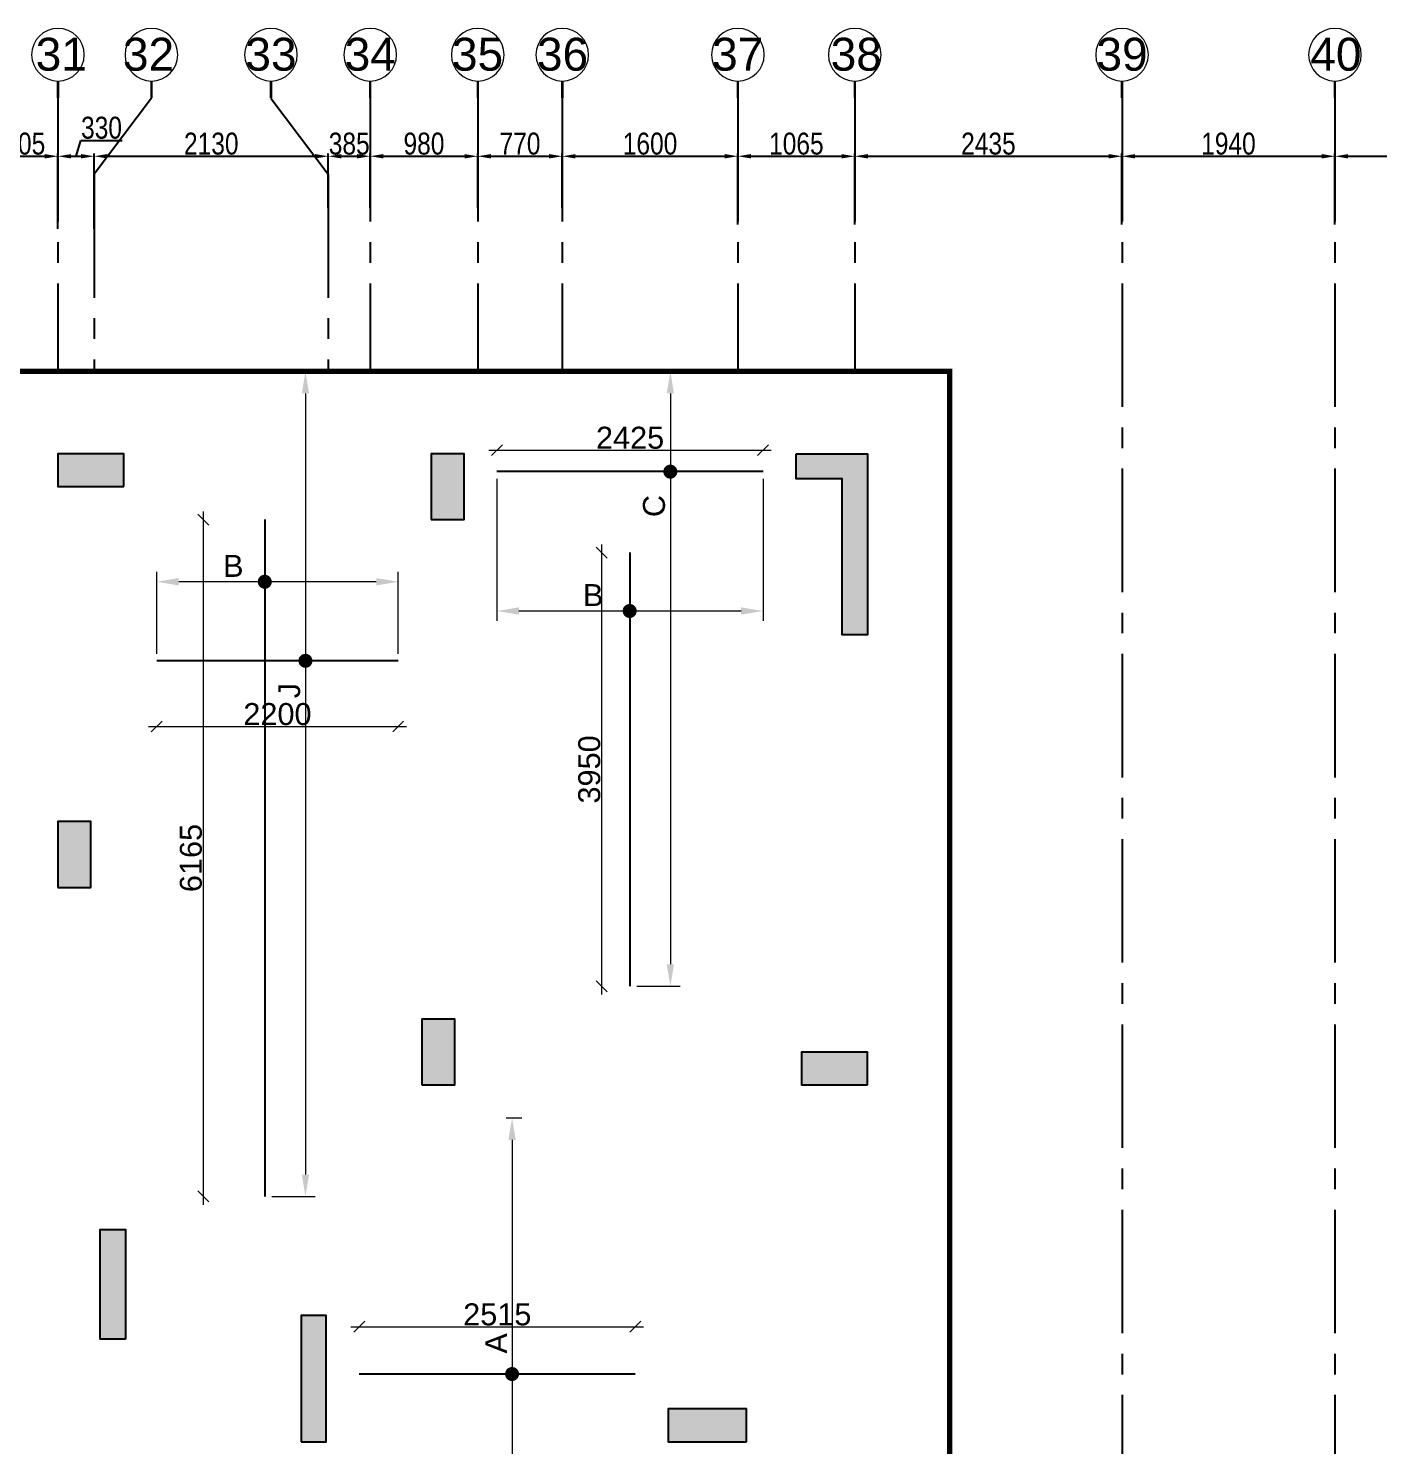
# Model space of a CAD drawing. Header units: millimetres. Extents: x 1123469 to 1883119, y -126924 to 196924.
# Drawn here: x 1759268 to 1771572, y 148672 to 161582 of the extents above; entities that cross this region are included whole.
import ezdxf
from ezdxf.enums import TextEntityAlignment as Align

# ---------------------------------------------------------------- set-up
doc = ezdxf.new("R2010")
doc.units = ezdxf.units.MM
doc.header["$LTSCALE"] = 500
doc.header["$MEASUREMENT"] = 0
doc.header["$PDMODE"] = 34
doc.linetypes.add('CONTINOUS', pattern=[0])
doc.linetypes.add('Site$0$CENTER2', pattern=[1.125, 0.75, -0.125, 0.125, -0.125])
doc.layers.get('Defpoints').update_dxf_attribs({"lineweight": 0})
for name, color, linetype in [('COL. DIM', 3, 'Continuous'), ('GRID', 7, 'Continuous'), ('GRID DIM', 7, 'Continuous'), ('reinf.', 4, 'Continuous'), ('TOWER AREA COLUMN.', 6, 'Continuous')]:
    doc.layers.add(name, color=color, linetype=linetype)
for name, color, linetype, lineweight in [('CUT OUT', 1, 'Continuous', 13), ('dim-M', 1, 'Continuous', 15), ('FOOTING', 1, 'Continuous', 15), ('GRID NO.', 7, 'Continuous', 20), ('S - SUNK', 251, 'Continuous', 0), ('TOWER COL HATCH', 253, 'Continuous', 20)]:
    doc.layers.add(name, color=color, linetype=linetype, lineweight=lineweight)
doc.styles.add('3mm', font='arial.ttf')
doc.styles.add('D50', font='arial.ttf', dxfattribs={"width": 0.8})
doc.dimstyles.new('INNER DIM', dxfattribs={"dimtxt": 200, "dimasz": 120, "dimexe": 25, "dimexo": 25, "dimgap": 12, "dimtad": 1, "dimdec": 0, "dimrnd": 5, "dimzin": 0, "dimdsep": 46, "dimtxsty": 'D50', "dimcen": 0.09, "dimdle": 25, "dimclrt": 6, "dimadec": 0, "dimazin": 0, "dimtfac": 1, "dimtdec": 0, "dimtofl": 0, "dimtmove": 1, "dimatfit": 3, "dimfxl": 75, "dimtolj": 1, "dimtzin": 0, "dimarcsym": 0})
doc.dimstyles.new('PARAMVEER', dxfattribs={"dimtxt": 200, "dimasz": 100, "dimexe": 0, "dimexo": 25, "dimgap": 10, "dimtad": 1, "dimdec": 0, "dimrnd": 5, "dimzin": 0, "dimdsep": 46, "dimtxsty": '3mm', "dimblk": 'OBLIQUE', "dimcen": 0.09, "dimdle": 75, "dimclrd": 1, "dimclre": 1, "dimclrt": 3, "dimadec": 0, "dimazin": 0, "dimtfac": 1, "dimtdec": 0, "dimtmove": 1, "dimatfit": 3, "dimfxl": 100, "dimtolj": 1, "dimtzin": 0, "dimlwd": 18, "dimlwe": 5, "dimarcsym": 0})

# ---------------------------------------------------------------- blocks, each defined once
blk = doc.blocks.new('GRID MARK')
at = {"layer": 'GRID NO.', "const_width": 50}
blk.add_lwpolyline([(0, -541), (0, -891)], dxfattribs=at)
at = {"layer": 'GRID NO.'}
blk.add_circle((0, 0), 541, dxfattribs=at)
at = {"layer": 'GRID NO.', "style": 'D50', "width": 0.8}
blk.add_attdef('Y1', text='', height=500, dxfattribs=at).set_placement((-33, -267), align=Align.CENTER)
blk = doc.blocks.new('*D2357')
at = {"layer": 'Defpoints', "color": 0, "linetype": 'Continuous', "transparency": 16777216}
for p in [(1759538, 160417), (1758933, 159732), (1759538, 159732)]:
    blk.add_point(p, dxfattribs=at)
at = {"layer": 'GRID DIM', "color": 0, "linetype": 'Continuous', "lineweight": -2, "transparency": 16777216}
for p, q in [((1758933, 159757), (1758933, 160442)), ((1759538, 159757), (1759538, 160442))]:
    blk.add_line(p, q, dxfattribs=at)
at = {"layer": 'GRID DIM', "linetype": 'Continuous', "lineweight": -2, "transparency": 16777216}
blk.add_line((1759053, 160417), (1759418, 160417), dxfattribs=at)
at = {"layer": 'GRID DIM', "linetype": 'Continuous', "transparency": 16777216}
for points in [[(1759053, 160437), (1759053, 160397), (1758933, 160417)], [(1759418, 160437), (1759418, 160397), (1759538, 160417)]]:
    blk.add_solid(points, dxfattribs=at)
at = {"layer": 'GRID DIM', "linetype": 'Continuous', "transparency": 16777216, "insert": (1759236, 160531), "char_height": 200, "attachment_point": 5, "style": 'D50'}
blk.add_mtext('\\A1;605', dxfattribs=at)
blk = doc.blocks.new('*D2358')
at = {"layer": 'Defpoints', "color": 0, "linetype": 'Continuous', "transparency": 16777216}
for p in [(1759868, 160417), (1759538, 159732), (1759868, 159732)]:
    blk.add_point(p, dxfattribs=at)
at = {"layer": 'GRID DIM', "linetype": 'Continuous', "lineweight": -2, "transparency": 16777216}
for p, q in [((1759703, 160417), (1759747, 160562)), ((1759747, 160562), (1760124, 160562)), ((1759658, 160417), (1759748, 160417))]:
    blk.add_line(p, q, dxfattribs=at)
at = {"layer": 'GRID DIM', "color": 0, "linetype": 'Continuous', "lineweight": -2, "transparency": 16777216}
for p, q in [((1759538, 159757), (1759538, 160442)), ((1759868, 159757), (1759868, 160442))]:
    blk.add_line(p, q, dxfattribs=at)
at = {"layer": 'GRID DIM', "linetype": 'Continuous', "transparency": 16777216}
for points in [[(1759658, 160437), (1759658, 160397), (1759538, 160417)], [(1759748, 160437), (1759748, 160397), (1759868, 160417)]]:
    blk.add_solid(points, dxfattribs=at)
at = {"layer": 'GRID DIM', "linetype": 'Continuous', "transparency": 16777216, "insert": (1759935, 160676), "char_height": 200, "attachment_point": 5, "style": 'D50'}
blk.add_mtext('\\A1;330', dxfattribs=at)
blk = doc.blocks.new('*D2359')
at = {"layer": 'Defpoints', "color": 0, "linetype": 'Continuous', "transparency": 16777216}
for p in [(1762001, 160417), (1762001, 159923), (1759868, 159732)]:
    blk.add_point(p, dxfattribs=at)
at = {"layer": 'GRID DIM', "color": 0, "linetype": 'Continuous', "lineweight": -2, "transparency": 16777216}
for p, q in [((1759868, 159757), (1759868, 160442)), ((1762001, 159948), (1762001, 160442))]:
    blk.add_line(p, q, dxfattribs=at)
at = {"layer": 'GRID DIM', "linetype": 'Continuous', "lineweight": -2, "transparency": 16777216}
blk.add_line((1759988, 160417), (1761881, 160417), dxfattribs=at)
at = {"layer": 'GRID DIM', "linetype": 'Continuous', "transparency": 16777216}
for points in [[(1759988, 160437), (1759988, 160397), (1759868, 160417)], [(1761881, 160437), (1761881, 160397), (1762001, 160417)]]:
    blk.add_solid(points, dxfattribs=at)
at = {"layer": 'GRID DIM', "linetype": 'Continuous', "transparency": 16777216, "insert": (1760935, 160531), "char_height": 200, "attachment_point": 5, "style": 'D50'}
blk.add_mtext('\\A1;2130', dxfattribs=at)
blk = doc.blocks.new('*D2360')
at = {"layer": 'Defpoints', "color": 0, "linetype": 'Continuous', "transparency": 16777216}
for p in [(1762383, 160417), (1762001, 159923), (1762383, 159923)]:
    blk.add_point(p, dxfattribs=at)
at = {"layer": 'GRID DIM', "color": 0, "linetype": 'Continuous', "lineweight": -2, "transparency": 16777216}
for p, q in [((1762001, 159948), (1762001, 160442)), ((1762383, 159948), (1762383, 160442))]:
    blk.add_line(p, q, dxfattribs=at)
at = {"layer": 'GRID DIM', "linetype": 'Continuous', "lineweight": -2, "transparency": 16777216}
blk.add_line((1762121, 160417), (1762263, 160417), dxfattribs=at)
at = {"layer": 'GRID DIM', "linetype": 'Continuous', "transparency": 16777216}
for points in [[(1762121, 160437), (1762121, 160397), (1762001, 160417)], [(1762263, 160437), (1762263, 160397), (1762383, 160417)]]:
    blk.add_solid(points, dxfattribs=at)
at = {"layer": 'GRID DIM', "linetype": 'Continuous', "transparency": 16777216, "insert": (1762192, 160531), "char_height": 200, "attachment_point": 5, "style": 'D50'}
blk.add_mtext('\\A1;385', dxfattribs=at)
blk = doc.blocks.new('*D2361')
at = {"layer": 'Defpoints', "color": 0, "linetype": 'Continuous', "transparency": 16777216}
for p in [(1763363, 160417), (1762383, 159923), (1763363, 159923)]:
    blk.add_point(p, dxfattribs=at)
at = {"layer": 'GRID DIM', "color": 0, "linetype": 'Continuous', "lineweight": -2, "transparency": 16777216}
for p, q in [((1762383, 159948), (1762383, 160442)), ((1763363, 159948), (1763363, 160442))]:
    blk.add_line(p, q, dxfattribs=at)
at = {"layer": 'GRID DIM', "linetype": 'Continuous', "lineweight": -2, "transparency": 16777216}
blk.add_line((1762503, 160417), (1763243, 160417), dxfattribs=at)
at = {"layer": 'GRID DIM', "linetype": 'Continuous', "transparency": 16777216}
for points in [[(1762503, 160437), (1762503, 160397), (1762383, 160417)], [(1763243, 160437), (1763243, 160397), (1763363, 160417)]]:
    blk.add_solid(points, dxfattribs=at)
at = {"layer": 'GRID DIM', "linetype": 'Continuous', "transparency": 16777216, "insert": (1762873, 160531), "char_height": 200, "attachment_point": 5, "style": 'D50'}
blk.add_mtext('\\A1;980', dxfattribs=at)
blk = doc.blocks.new('*D2362')
at = {"layer": 'Defpoints', "color": 0, "linetype": 'Continuous', "transparency": 16777216}
for p in [(1764133, 160417), (1763363, 159923), (1764133, 159923)]:
    blk.add_point(p, dxfattribs=at)
at = {"layer": 'GRID DIM', "color": 0, "linetype": 'Continuous', "lineweight": -2, "transparency": 16777216}
for p, q in [((1763363, 159948), (1763363, 160442)), ((1764133, 159948), (1764133, 160442))]:
    blk.add_line(p, q, dxfattribs=at)
at = {"layer": 'GRID DIM', "linetype": 'Continuous', "lineweight": -2, "transparency": 16777216}
blk.add_line((1763483, 160417), (1764013, 160417), dxfattribs=at)
at = {"layer": 'GRID DIM', "linetype": 'Continuous', "transparency": 16777216}
for points in [[(1763483, 160437), (1763483, 160397), (1763363, 160417)], [(1764013, 160437), (1764013, 160397), (1764133, 160417)]]:
    blk.add_solid(points, dxfattribs=at)
at = {"layer": 'GRID DIM', "linetype": 'Continuous', "transparency": 16777216, "insert": (1763748, 160531), "char_height": 200, "attachment_point": 5, "style": 'D50'}
blk.add_mtext('\\A1;770', dxfattribs=at)
blk = doc.blocks.new('*D2363')
at = {"layer": 'Defpoints', "color": 0, "linetype": 'Continuous', "transparency": 16777216}
for p in [(1765733, 160417), (1764133, 159923), (1765733, 159771)]:
    blk.add_point(p, dxfattribs=at)
at = {"layer": 'GRID DIM', "color": 0, "linetype": 'Continuous', "lineweight": -2, "transparency": 16777216}
for p, q in [((1764133, 159948), (1764133, 160442)), ((1765733, 159796), (1765733, 160442))]:
    blk.add_line(p, q, dxfattribs=at)
at = {"layer": 'GRID DIM', "linetype": 'Continuous', "lineweight": -2, "transparency": 16777216}
blk.add_line((1764253, 160417), (1765613, 160417), dxfattribs=at)
at = {"layer": 'GRID DIM', "linetype": 'Continuous', "transparency": 16777216}
for points in [[(1764253, 160437), (1764253, 160397), (1764133, 160417)], [(1765613, 160437), (1765613, 160397), (1765733, 160417)]]:
    blk.add_solid(points, dxfattribs=at)
at = {"layer": 'GRID DIM', "linetype": 'Continuous', "transparency": 16777216, "insert": (1764933, 160531), "char_height": 200, "attachment_point": 5, "style": 'D50'}
blk.add_mtext('\\A1;1600', dxfattribs=at)
blk = doc.blocks.new('*D2364')
at = {"layer": 'Defpoints', "color": 0, "linetype": 'Continuous', "transparency": 16777216}
for p in [(1766798, 160417), (1765733, 159771), (1766798, 159771)]:
    blk.add_point(p, dxfattribs=at)
at = {"layer": 'GRID DIM', "color": 0, "linetype": 'Continuous', "lineweight": -2, "transparency": 16777216}
for p, q in [((1765733, 159796), (1765733, 160442)), ((1766798, 159796), (1766798, 160442))]:
    blk.add_line(p, q, dxfattribs=at)
at = {"layer": 'GRID DIM', "linetype": 'Continuous', "lineweight": -2, "transparency": 16777216}
blk.add_line((1765853, 160417), (1766678, 160417), dxfattribs=at)
at = {"layer": 'GRID DIM', "linetype": 'Continuous', "transparency": 16777216}
for points in [[(1765853, 160437), (1765853, 160397), (1765733, 160417)], [(1766678, 160437), (1766678, 160397), (1766798, 160417)]]:
    blk.add_solid(points, dxfattribs=at)
at = {"layer": 'GRID DIM', "linetype": 'Continuous', "transparency": 16777216, "insert": (1766266, 160531), "char_height": 200, "attachment_point": 5, "style": 'D50'}
blk.add_mtext('\\A1;1065', dxfattribs=at)
blk = doc.blocks.new('*D2365')
at = {"layer": 'Defpoints', "color": 0, "linetype": 'Continuous', "transparency": 16777216}
for p in [(1769233, 160417), (1766798, 159771), (1769233, 159771)]:
    blk.add_point(p, dxfattribs=at)
at = {"layer": 'GRID DIM', "color": 0, "linetype": 'Continuous', "lineweight": -2, "transparency": 16777216}
for p, q in [((1766798, 159796), (1766798, 160442)), ((1769233, 159796), (1769233, 160442))]:
    blk.add_line(p, q, dxfattribs=at)
at = {"layer": 'GRID DIM', "linetype": 'Continuous', "lineweight": -2, "transparency": 16777216}
blk.add_line((1766918, 160417), (1769113, 160417), dxfattribs=at)
at = {"layer": 'GRID DIM', "linetype": 'Continuous', "transparency": 16777216}
for points in [[(1766918, 160437), (1766918, 160397), (1766798, 160417)], [(1769113, 160437), (1769113, 160397), (1769233, 160417)]]:
    blk.add_solid(points, dxfattribs=at)
at = {"layer": 'GRID DIM', "linetype": 'Continuous', "transparency": 16777216, "insert": (1768016, 160531), "char_height": 200, "attachment_point": 5, "style": 'D50'}
blk.add_mtext('\\A1;2435', dxfattribs=at)
blk = doc.blocks.new('*D2366')
at = {"layer": 'Defpoints', "color": 0, "linetype": 'Continuous', "transparency": 16777216}
for p in [(1771173, 160417), (1769233, 159771), (1771173, 159771)]:
    blk.add_point(p, dxfattribs=at)
at = {"layer": 'GRID DIM', "color": 0, "linetype": 'Continuous', "lineweight": -2, "transparency": 16777216}
for p, q in [((1769233, 159796), (1769233, 160442)), ((1771173, 159796), (1771173, 160442))]:
    blk.add_line(p, q, dxfattribs=at)
at = {"layer": 'GRID DIM', "linetype": 'Continuous', "lineweight": -2, "transparency": 16777216}
blk.add_line((1769353, 160417), (1771053, 160417), dxfattribs=at)
at = {"layer": 'GRID DIM', "linetype": 'Continuous', "transparency": 16777216}
for points in [[(1769353, 160437), (1769353, 160397), (1769233, 160417)], [(1771053, 160437), (1771053, 160397), (1771173, 160417)]]:
    blk.add_solid(points, dxfattribs=at)
at = {"layer": 'GRID DIM', "linetype": 'Continuous', "transparency": 16777216, "insert": (1770203, 160531), "char_height": 200, "attachment_point": 5, "style": 'D50'}
blk.add_mtext('\\A1;1940', dxfattribs=at)
blk = doc.blocks.new('*D2367')
at = {"layer": 'Defpoints', "color": 0, "linetype": 'Continuous', "transparency": 16777216}
for p in [(1772683, 160417), (1771173, 159771), (1772683, 159771)]:
    blk.add_point(p, dxfattribs=at)
at = {"layer": 'GRID DIM', "color": 0, "linetype": 'Continuous', "lineweight": -2, "transparency": 16777216}
for p, q in [((1771173, 159796), (1771173, 160442)), ((1772683, 159796), (1772683, 160442))]:
    blk.add_line(p, q, dxfattribs=at)
at = {"layer": 'GRID DIM', "linetype": 'Continuous', "lineweight": -2, "transparency": 16777216}
blk.add_line((1771293, 160417), (1772563, 160417), dxfattribs=at)
at = {"layer": 'GRID DIM', "linetype": 'Continuous', "transparency": 16777216}
for points in [[(1771293, 160437), (1771293, 160397), (1771173, 160417)], [(1772563, 160437), (1772563, 160397), (1772683, 160417)]]:
    blk.add_solid(points, dxfattribs=at)
at = {"layer": 'GRID DIM', "linetype": 'Continuous', "transparency": 16777216, "insert": (1771928, 160531), "char_height": 200, "attachment_point": 5, "style": 'D50'}
blk.add_mtext('\\A1;1510', dxfattribs=at)
blk = doc.blocks.new('3tgra')
at = {"layer": 'TOWER COL HATCH'}
h = blk.add_hatch(color=253, dxfattribs=at)
h.dxf.hatch_style = 1
h.paths.add_polyline_path([(1377381, 95142), (1376731, 95142), (1376731, 93492), (1376961, 93492), (1376961, 94912), (1377381, 94912)])
h = blk.add_hatch(color=253, dxfattribs=at)
h.dxf.hatch_style = 1
h.paths.add_polyline_path([(1380706, 94542), (1380406, 94542), (1380406, 95142), (1380706, 95142)])
h = blk.add_hatch(color=253, dxfattribs=at)
h.dxf.hatch_style = 1
h.paths.add_polyline_path([(1383506, 94842), (1383506, 95142), (1384106, 95142), (1384106, 94842)])
h = blk.add_hatch(color=253, dxfattribs=at)
h.dxf.hatch_style = 1
h.paths.add_polyline_path([(1384106, 91192), (1383806, 91192), (1383806, 91792), (1384106, 91792)])
h = blk.add_hatch(color=253, dxfattribs=at)
h.dxf.hatch_style = 1
h.paths.add_polyline_path([(1380791, 89392), (1380491, 89392), (1380491, 89992), (1380791, 89992)])
h = blk.add_hatch(color=253, dxfattribs=at)
h.dxf.hatch_style = 1
h.paths.add_polyline_path([(1376731, 89392), (1376731, 89692), (1377331, 89692), (1377331, 89392)])
h = blk.add_hatch(color=253, dxfattribs=at)
h.dxf.hatch_style = 1
h.paths.add_polyline_path([(1383491, 87077), (1383721, 87077), (1383721, 88077), (1383491, 88077)])
h = blk.add_hatch(color=253, dxfattribs=at)
h.dxf.hatch_style = 1
h.paths.add_polyline_path([(1381891, 86142), (1381661, 86142), (1381661, 87292), (1381891, 87292)])
h = blk.add_hatch(color=253, dxfattribs=at)
h.dxf.hatch_style = 1
h.paths.add_polyline_path([(1377831, 86142), (1377831, 86442), (1378546, 86442), (1378546, 86142)])
at = {"layer": 'TOWER AREA COLUMN.', "color": 4}
blk.add_lwpolyline([(1377381, 95142), (1376731, 95142), (1376731, 93492), (1376961, 93492), (1376961, 94912), (1377381, 94912), (1377381, 95142)], dxfattribs=at)
for points in [[(1380706, 94542), (1380406, 94542), (1380406, 95142), (1380706, 95142)], [(1383506, 94842), (1383506, 95142), (1384106, 95142), (1384106, 94842)], [(1384106, 91192), (1383806, 91192), (1383806, 91792), (1384106, 91792)], [(1380791, 89392), (1380491, 89392), (1380491, 89992), (1380791, 89992)], [(1376731, 89392), (1376731, 89692), (1377331, 89692), (1377331, 89392)], [(1383491, 87077), (1383721, 87077), (1383721, 88077), (1383491, 88077)], [(1381891, 86142), (1381661, 86142), (1381661, 87292), (1381891, 87292)], [(1377831, 86142), (1377831, 86442), (1378546, 86442), (1378546, 86142)]]:
    blk.add_lwpolyline(points, close=True, dxfattribs=at)
blk = doc.blocks.new('*D2540')
at = {"layer": 'COL. DIM', "color": 1, "linetype": 'CONTINOUS', "lineweight": 5, "ltscale": 10, "transparency": 16777216}
for p, q in [((1765055, 158457), (1765208, 158457)), ((1764812, 152857), (1765208, 152857))]:
    blk.add_line(p, q, dxfattribs=at)
at = {"layer": 'COL. DIM', "color": 1, "lineweight": 18, "ltscale": 10, "transparency": 16777216}
blk.add_line((1765118, 158257), (1765118, 153057), dxfattribs=at)
at = {"layer": 'COL. DIM', "color": 1, "ltscale": 10, "transparency": 16777216}
for points in [[(1765085, 158257), (1765151, 158257), (1765118, 158457)], [(1765085, 153057), (1765151, 153057), (1765118, 152857)]]:
    blk.add_solid(points, dxfattribs=at)
at = {"layer": 'Defpoints', "color": 0, "ltscale": 10, "transparency": 16777216}
for p in [(1764990, 158457), (1764747, 152857), (1765118, 152857)]:
    blk.add_point(p, dxfattribs=at)
at = {"layer": 'COL. DIM', "color": 3, "ltscale": 10, "transparency": 16777216, "insert": (1764970, 157231), "char_height": 200, "attachment_point": 5, "rotation": 90, "style": '3mm'}
blk.add_mtext('\\A1;C', dxfattribs=at)
blk = doc.blocks.new('*D2543')
at = {"layer": 'COL. DIM', "color": 1, "linetype": 'CONTINOUS', "lineweight": 5, "ltscale": 10, "transparency": 16777216}
for p, q in [((1761487, 158457), (1761883, 158457)), ((1761487, 150942), (1761883, 150942))]:
    blk.add_line(p, q, dxfattribs=at)
at = {"layer": 'COL. DIM', "color": 1, "lineweight": 18, "ltscale": 10, "transparency": 16777216}
blk.add_line((1761793, 158257), (1761793, 151142), dxfattribs=at)
at = {"layer": 'COL. DIM', "color": 1, "ltscale": 10, "transparency": 16777216}
for points in [[(1761760, 158257), (1761826, 158257), (1761793, 158457)], [(1761760, 151142), (1761826, 151142), (1761793, 150942)]]:
    blk.add_solid(points, dxfattribs=at)
at = {"layer": 'Defpoints', "color": 0, "ltscale": 10, "transparency": 16777216}
for p in [(1761422, 158457), (1761422, 150942), (1761793, 150942)]:
    blk.add_point(p, dxfattribs=at)
at = {"layer": 'COL. DIM', "color": 3, "ltscale": 10, "transparency": 16777216, "insert": (1761646, 155550), "char_height": 200, "attachment_point": 5, "rotation": 90, "style": '3mm'}
blk.add_mtext('\\A1;J', dxfattribs=at)
blk = doc.blocks.new('*D2600')
at = {"layer": 'COL. DIM', "color": 1, "linetype": 'CONTINOUS', "lineweight": 5, "ltscale": 10, "transparency": 16777216}
for p, q in [((1763621, 151657), (1763766, 151657)), ((1763801, 147597), (1763586, 147597))]:
    blk.add_line(p, q, dxfattribs=at)
at = {"layer": 'COL. DIM', "color": 1, "lineweight": 18, "ltscale": 10, "transparency": 16777216}
blk.add_line((1763676, 151457), (1763676, 147797), dxfattribs=at)
at = {"layer": 'COL. DIM', "color": 1, "ltscale": 10, "transparency": 16777216}
for points in [[(1763642, 151457), (1763709, 151457), (1763676, 151657)], [(1763642, 147797), (1763709, 147797), (1763676, 147597)]]:
    blk.add_solid(points, dxfattribs=at)
at = {"layer": 'Defpoints', "color": 0, "ltscale": 10, "transparency": 16777216}
for p in [(1763556, 151657), (1763676, 147597), (1763866, 147597)]:
    blk.add_point(p, dxfattribs=at)
at = {"layer": 'COL. DIM', "color": 3, "ltscale": 10, "transparency": 16777216, "insert": (1763531, 149604), "char_height": 200, "attachment_point": 5, "rotation": 90, "style": '3mm'}
blk.add_mtext('\\A1;A', dxfattribs=at)
blk = doc.blocks.new('*D2421')
at = {"layer": 'COL. DIM', "color": 1, "linetype": 'CONTINOUS', "lineweight": 5, "ltscale": 10, "transparency": 16777216}
for p, q in [((1763538, 157479), (1763538, 156185)), ((1765963, 157479), (1765963, 156185))]:
    blk.add_line(p, q, dxfattribs=at)
at = {"layer": 'COL. DIM', "color": 1, "lineweight": 18, "ltscale": 10, "transparency": 16777216}
blk.add_line((1765763, 156275), (1763738, 156275), dxfattribs=at)
at = {"layer": 'COL. DIM', "color": 1, "ltscale": 10, "transparency": 16777216}
for points in [[(1763738, 156308), (1763738, 156242), (1763538, 156275)], [(1765763, 156308), (1765763, 156242), (1765963, 156275)]]:
    blk.add_solid(points, dxfattribs=at)
at = {"layer": 'Defpoints', "color": 0, "ltscale": 10, "transparency": 16777216}
for p in [(1763538, 157544), (1765963, 157544), (1763538, 156275)]:
    blk.add_point(p, dxfattribs=at)
at = {"layer": 'COL. DIM', "color": 3, "ltscale": 10, "transparency": 16777216, "insert": (1764415, 156420), "char_height": 200, "attachment_point": 5, "style": '3mm'}
blk.add_mtext('\\A1;B', dxfattribs=at)
blk = doc.blocks.new('*D2422')
at = {"layer": 'COL. DIM', "color": 1, "linetype": 'CONTINOUS', "lineweight": 5, "ltscale": 10, "transparency": 16777216}
for p, q in [((1760438, 155886), (1760438, 156631)), ((1762638, 155886), (1762638, 156631))]:
    blk.add_line(p, q, dxfattribs=at)
at = {"layer": 'COL. DIM', "color": 1, "lineweight": 18, "ltscale": 10, "transparency": 16777216}
blk.add_line((1762438, 156541), (1760638, 156541), dxfattribs=at)
at = {"layer": 'COL. DIM', "color": 1, "ltscale": 10, "transparency": 16777216}
for points in [[(1760638, 156575), (1760638, 156508), (1760438, 156541)], [(1762438, 156575), (1762438, 156508), (1762638, 156541)]]:
    blk.add_solid(points, dxfattribs=at)
at = {"layer": 'Defpoints', "color": 0, "ltscale": 10, "transparency": 16777216}
for p in [(1760438, 156541), (1760438, 155821), (1762638, 155821)]:
    blk.add_point(p, dxfattribs=at)
at = {"layer": 'COL. DIM', "color": 3, "ltscale": 10, "transparency": 16777216, "insert": (1761136, 156686), "char_height": 200, "attachment_point": 5, "style": '3mm'}
blk.add_mtext('\\A1;B', dxfattribs=at)
blk = doc.blocks.new('_Oblique')
at = {"color": 0, "linetype": 'ByBlock', "lineweight": -2}
blk.add_line((-0.5, -0.5), (0.5, 0.5), dxfattribs=at)
blk = doc.blocks.new('*D2762')
at = {"layer": 'Defpoints', "color": 0, "ltscale": 10, "transparency": 16777216}
for p in [(1760438, 155821), (1762638, 155821), (1762638, 155223)]:
    blk.add_point(p, dxfattribs=at)
at = {"layer": 'S - SUNK', "color": 1, "lineweight": 18, "ltscale": 10, "transparency": 16777216}
blk.add_line((1760363, 155223), (1762713, 155223), dxfattribs=at)
at = {"layer": 'S - SUNK', "color": 1, "lineweight": 5, "ltscale": 10, "transparency": 16777216}
for p, q in [((1760438, 155223), (1760438, 155223)), ((1762638, 155223), (1762638, 155223))]:
    blk.add_line(p, q, dxfattribs=at)
at = {"layer": 'S - SUNK', "color": 1, "lineweight": 18, "ltscale": 10, "transparency": 16777216, "xscale": 100, "yscale": 100, "zscale": 100, "rotation": 180}
blk.add_blockref('_Oblique', (1760438, 155223), dxfattribs=at)
at = {"layer": 'S - SUNK', "color": 1, "lineweight": 18, "ltscale": 10, "transparency": 16777216, "xscale": 100, "yscale": 100, "zscale": 100}
blk.add_blockref('_Oblique', (1762638, 155223), dxfattribs=at)
at = {"layer": 'S - SUNK', "color": 3, "ltscale": 10, "transparency": 16777216, "insert": (1761538, 155335), "char_height": 200, "attachment_point": 5, "style": '3mm'}
blk.add_mtext('\\A1;2200', dxfattribs=at)
blk = doc.blocks.new('*D2763')
at = {"layer": 'Defpoints', "color": 0, "ltscale": 10, "transparency": 16777216}
for p in [(1761422, 157107), (1760862, 150942), (1761422, 150942)]:
    blk.add_point(p, dxfattribs=at)
at = {"layer": 'S - SUNK', "color": 1, "lineweight": 18, "ltscale": 10, "transparency": 16777216}
blk.add_line((1760862, 157182), (1760862, 150867), dxfattribs=at)
at = {"layer": 'S - SUNK', "color": 1, "lineweight": 5, "ltscale": 10, "transparency": 16777216}
for p, q in [((1760862, 157107), (1760862, 157107)), ((1760862, 150942), (1760862, 150942))]:
    blk.add_line(p, q, dxfattribs=at)
at = {"layer": 'S - SUNK', "color": 1, "lineweight": 18, "ltscale": 10, "transparency": 16777216, "xscale": 100, "yscale": 100, "zscale": 100}
for p, rotation in [((1760862, 157107), 90), ((1760862, 150942), 270)]:
    blk.add_blockref('_Oblique', p, dxfattribs=dict(at, rotation=rotation))
at = {"layer": 'S - SUNK', "color": 3, "ltscale": 10, "transparency": 16777216, "insert": (1760750, 154025), "char_height": 200, "attachment_point": 5, "rotation": 90, "style": '3mm'}
blk.add_mtext('\\A1;6165', dxfattribs=at)
blk = doc.blocks.new('*D2764')
at = {"layer": 'Defpoints', "color": 0, "ltscale": 10, "transparency": 16777216}
for p in [(1765963, 157740), (1763538, 157544), (1765963, 157544)]:
    blk.add_point(p, dxfattribs=at)
at = {"layer": 'S - SUNK', "color": 1, "lineweight": 18, "ltscale": 10, "transparency": 16777216}
blk.add_line((1763463, 157740), (1766038, 157740), dxfattribs=at)
at = {"layer": 'S - SUNK', "color": 1, "lineweight": 5, "ltscale": 10, "transparency": 16777216}
for p, q in [((1763538, 157740), (1763538, 157740)), ((1765963, 157740), (1765963, 157740))]:
    blk.add_line(p, q, dxfattribs=at)
at = {"layer": 'S - SUNK', "color": 1, "lineweight": 18, "ltscale": 10, "transparency": 16777216, "xscale": 100, "yscale": 100, "zscale": 100, "rotation": 180}
blk.add_blockref('_Oblique', (1763538, 157740), dxfattribs=at)
at = {"layer": 'S - SUNK', "color": 1, "lineweight": 18, "ltscale": 10, "transparency": 16777216, "xscale": 100, "yscale": 100, "zscale": 100}
blk.add_blockref('_Oblique', (1765963, 157740), dxfattribs=at)
at = {"layer": 'S - SUNK', "color": 3, "ltscale": 10, "transparency": 16777216, "insert": (1764751, 157852), "char_height": 200, "attachment_point": 5, "style": '3mm'}
blk.add_mtext('\\A1;2425', dxfattribs=at)
blk = doc.blocks.new('*D2765')
at = {"layer": 'Defpoints', "color": 0, "ltscale": 10, "transparency": 16777216}
for p in [(1764747, 156807), (1764492, 152857), (1764747, 152857)]:
    blk.add_point(p, dxfattribs=at)
at = {"layer": 'S - SUNK', "color": 1, "lineweight": 18, "ltscale": 10, "transparency": 16777216}
blk.add_line((1764492, 156882), (1764492, 152782), dxfattribs=at)
at = {"layer": 'S - SUNK', "color": 1, "lineweight": 5, "ltscale": 10, "transparency": 16777216}
for p, q in [((1764492, 156807), (1764492, 156807)), ((1764492, 152857), (1764492, 152857))]:
    blk.add_line(p, q, dxfattribs=at)
at = {"layer": 'S - SUNK', "color": 1, "lineweight": 18, "ltscale": 10, "transparency": 16777216, "xscale": 100, "yscale": 100, "zscale": 100}
for p, rotation in [((1764492, 156807), 90), ((1764492, 152857), 270)]:
    blk.add_blockref('_Oblique', p, dxfattribs=dict(at, rotation=rotation))
at = {"layer": 'S - SUNK', "color": 3, "ltscale": 10, "transparency": 16777216, "insert": (1764380, 154832), "char_height": 200, "attachment_point": 5, "rotation": 90, "style": '3mm'}
blk.add_mtext('\\A1;3950', dxfattribs=at)
blk = doc.blocks.new('*D2766')
at = {"layer": 'Defpoints', "color": 0, "ltscale": 10, "transparency": 16777216}
for p in [(1764798, 149755), (1762283, 149325), (1764798, 149325)]:
    blk.add_point(p, dxfattribs=at)
at = {"layer": 'S - SUNK', "color": 1, "lineweight": 18, "ltscale": 10, "transparency": 16777216}
blk.add_line((1762208, 149755), (1764873, 149755), dxfattribs=at)
at = {"layer": 'S - SUNK', "color": 1, "lineweight": 5, "ltscale": 10, "transparency": 16777216}
for p, q in [((1762283, 149755), (1762283, 149755)), ((1764798, 149755), (1764798, 149755))]:
    blk.add_line(p, q, dxfattribs=at)
at = {"layer": 'S - SUNK', "color": 1, "lineweight": 18, "ltscale": 10, "transparency": 16777216, "xscale": 100, "yscale": 100, "zscale": 100, "rotation": 180}
blk.add_blockref('_Oblique', (1762283, 149755), dxfattribs=at)
at = {"layer": 'S - SUNK', "color": 1, "lineweight": 18, "ltscale": 10, "transparency": 16777216, "xscale": 100, "yscale": 100, "zscale": 100}
blk.add_blockref('_Oblique', (1764798, 149755), dxfattribs=at)
at = {"layer": 'S - SUNK', "color": 3, "ltscale": 10, "transparency": 16777216, "insert": (1763541, 149867), "char_height": 200, "attachment_point": 5, "style": '3mm'}
blk.add_mtext('\\A1;2515', dxfattribs=at)
blk = doc.blocks.new('*D3557')
at = {"layer": 'COL. DIM', "color": 1, "lineweight": 18, "ltscale": 10, "transparency": 16777216}
for p, q in [((1830518, 155675), (1830518, 154998)), ((1830518, 155088), (1830518, 154608))]:
    blk.add_line(p, q, dxfattribs=at)
at = {"layer": 'COL. DIM', "color": 1, "linetype": 'CONTINOUS', "lineweight": 5, "ltscale": 10, "transparency": 16777216}
for p, q in [((1830059, 154998), (1830608, 154998)), ((1830171, 154698), (1830608, 154698))]:
    blk.add_line(p, q, dxfattribs=at)
at = {"layer": 'Defpoints', "color": 0, "ltscale": 10, "transparency": 16777216}
for p in [(1417241, 156599), (1418936, 156725), (1418936, 156599), (1829994, 154998), (1830106, 154698), (1830518, 154698)]:
    blk.add_point(p, dxfattribs=at)
at = {"layer": 'S - SUNK', "color": 1, "lineweight": 18, "ltscale": 10, "transparency": 16777216}
blk.add_line((1417166, 156725), (1419011, 156725), dxfattribs=at)
at = {"layer": 'S - SUNK', "color": 1, "lineweight": 5, "ltscale": 10, "transparency": 16777216}
for p, q in [((1417241, 156725), (1417241, 156725)), ((1418936, 156725), (1418936, 156725))]:
    blk.add_line(p, q, dxfattribs=at)
at = {"layer": 'COL. DIM', "color": 1, "lineweight": 18, "ltscale": 10, "transparency": 16777216, "xscale": 90, "yscale": 90, "zscale": 90}
for p, rotation in [((1830518, 154998), 90), ((1830518, 154698), 270)]:
    blk.add_blockref('_Oblique', p, dxfattribs=dict(at, rotation=rotation))
at = {"layer": 'S - SUNK', "color": 1, "lineweight": 18, "ltscale": 10, "transparency": 16777216, "xscale": 100, "yscale": 100, "zscale": 100, "rotation": 180}
blk.add_blockref('_Oblique', (1417241, 156725), dxfattribs=at)
at = {"layer": 'S - SUNK', "color": 1, "lineweight": 18, "ltscale": 10, "transparency": 16777216, "xscale": 100, "yscale": 100, "zscale": 100}
blk.add_blockref('_Oblique', (1418936, 156725), dxfattribs=at)
at = {"layer": 'COL. DIM', "color": 3, "ltscale": 10, "transparency": 16777216, "insert": (1830371, 155409), "char_height": 200, "attachment_point": 5, "rotation": 90, "style": '3mm'}
blk.add_mtext('\\A1;300', dxfattribs=at)
at = {"layer": 'S - SUNK', "color": 3, "ltscale": 10, "transparency": 16777216, "insert": (1418088, 156837), "char_height": 200, "attachment_point": 5, "style": '3mm'}
blk.add_mtext('\\A1;1695', dxfattribs=at)
blk = doc.blocks.new('*D3556')
at = {"layer": 'COL. DIM', "color": 1, "linetype": 'CONTINOUS', "lineweight": 5, "ltscale": 10, "transparency": 16777216}
for p, q in [((1817864, 134658), (1817084, 134658)), ((1816402, 133688), (1817264, 133688))]:
    blk.add_line(p, q, dxfattribs=at)
at = {"layer": 'COL. DIM', "color": 1, "lineweight": 18, "ltscale": 10, "transparency": 16777216}
blk.add_line((1817174, 134748), (1817174, 133598), dxfattribs=at)
at = {"layer": 'Defpoints', "color": 0, "ltscale": 10, "transparency": 16777216}
for p in [(1417088, 156599), (1417241, 156599), (1417241, 155194), (1817929, 134658), (1816337, 133688), (1817174, 133688)]:
    blk.add_point(p, dxfattribs=at)
at = {"layer": 'S - SUNK', "color": 1, "lineweight": 18, "ltscale": 10, "transparency": 16777216}
blk.add_line((1417088, 155119), (1417088, 156674), dxfattribs=at)
at = {"layer": 'S - SUNK', "color": 1, "lineweight": 5, "ltscale": 10, "transparency": 16777216}
for p, q in [((1417088, 156599), (1417088, 156599)), ((1417088, 155194), (1417088, 155194))]:
    blk.add_line(p, q, dxfattribs=at)
at = {"layer": 'COL. DIM', "color": 1, "lineweight": 18, "ltscale": 10, "transparency": 16777216, "xscale": 90, "yscale": 90, "zscale": 90}
for p, rotation in [((1817174, 134658), 90), ((1817174, 133688), 270)]:
    blk.add_blockref('_Oblique', p, dxfattribs=dict(at, rotation=rotation))
at = {"layer": 'S - SUNK', "color": 1, "lineweight": 18, "ltscale": 10, "transparency": 16777216, "xscale": 100, "yscale": 100, "zscale": 100}
for p, rotation in [((1417088, 156599), 90), ((1417088, 155194), 270)]:
    blk.add_blockref('_Oblique', p, dxfattribs=dict(at, rotation=rotation))
at = {"layer": 'COL. DIM', "color": 3, "ltscale": 10, "transparency": 16777216, "insert": (1817027, 134173), "char_height": 200, "attachment_point": 5, "rotation": 90, "style": '3mm'}
blk.add_mtext('\\A1;970', dxfattribs=at)
at = {"layer": 'S - SUNK', "color": 3, "ltscale": 10, "transparency": 16777216, "insert": (1416976, 155897), "char_height": 200, "attachment_point": 5, "rotation": 90, "style": '3mm'}
blk.add_mtext('\\A1;1405', dxfattribs=at)

msp = doc.modelspace()

# ---------------------------------------------------------------- linework, layer by layer
at = {"layer": 'dim-M', "color": 4, "ltscale": 10, "const_width": 63.8}
for points in [[(1765149.9, 157544.2, -1), (1765086.1, 157544.2, -1)], [(1761454.4, 156541.4, -1), (1761390.6, 156541.4, -1)], [(1764779.4, 156275.1, -1), (1764715.6, 156275.1, -1)], [(1761824.9, 155821.3, -1), (1761761.1, 155821.3, -1)], [(1763707.5, 149324.7, -1), (1763643.8, 149324.7, -1)]]:
    msp.add_lwpolyline(points, format="xyb", close=True, dxfattribs=at)
at = {"layer": 'FOOTING', "color": 3, "ltscale": 10, "const_width": 50}
msp.add_lwpolyline([(1726403.3, 154737.5), (1753143.3, 154737.5), (1753143.3, 156142.5), (1754838.3, 156142.5), (1754838.3, 156957.3), (1758788.3, 156957.3), (1758788.3, 158457.3), (1767663.3, 158457.3), (1767663.3, 148172.6), (1778753.3, 148172.6), (1778753.3, 126522.5), (1770198.3, 126522.5)], dxfattribs=at)
at = {"layer": 'GRID', "color": 16, "linetype": 'Site$0$CENTER2', "ltscale": 3}
for points in [[(1759538.3, 160946.9), (1759538.3, 158457.3)], [(1760390, 160946.9), (1759868.3, 160253.5), (1759868.3, 158457.3)], [(1761479.1, 160946.9), (1762000.8, 160253.5), (1762000.8, 158457.3)], [(1762383.3, 160946.9), (1762383.3, 158457.3)], [(1763363.3, 160946.9), (1763363.3, 158457.3)], [(1764133.3, 160946.9), (1764133.3, 158457.3)], [(1765733.3, 160946.9), (1765733.3, 158457.3)], [(1766798.3, 160946.9), (1766798.3, 158457.3)], [(1769233.3, 160946.9), (1769233.3, 148172.6)], [(1771173.3, 160946.9), (1771173.3, 148172.6)]]:
    msp.add_lwpolyline(points, dxfattribs=at)
at = {"layer": 'reinf.', "color": 4, "ltscale": 1.4}
for p, q in [((1765963.3, 157544.2), (1763538.3, 157544.2)), ((1761422.5, 157107.3), (1761422.5, 150942.3)), ((1764747.5, 156807.3), (1764747.5, 152857.3)), ((1762638.3, 155821.3), (1760438.3, 155821.3)), ((1764798.3, 149324.7), (1762283.3, 149324.7))]:
    msp.add_line(p, q, dxfattribs=at)

# ---------------------------------------------------------------- block references
at = {"layer": 'CUT OUT', "color": 4, "xscale": -1}
msp.add_blockref('3tgra', (3143643.9, 62565.7), dxfattribs=at)
at = {"layer": 'GRID NO.'}
ref = msp.add_blockref('GRID MARK', (1759538.3, 161342.2), dxfattribs=dict(at, xscale=-0.4435200000032785, yscale=0.4435200000032785, zscale=0.4435200000032785))
ref.add_attrib('Y1', '31', dxfattribs={"height": 300, "style": 'D50'}).set_placement((1759568.6, 161196.6), align=Align.CENTER)
ref = msp.add_blockref('GRID MARK', (1760390, 161342.2), dxfattribs=dict(at, xscale=-0.4435200000032785, yscale=0.4435200000032785, zscale=0.4435200000032785))
ref.add_attrib('Y1', '32', dxfattribs={"height": 300, "style": 'D50'}).set_placement((1760363.4, 161196.6), align=Align.CENTER)
ref = msp.add_blockref('GRID MARK', (1761479.1, 161342.2), dxfattribs=dict(at, xscale=-0.4435200000032785, yscale=0.4435200000032785, zscale=0.4435200000032785))
ref.add_attrib('Y1', '33', dxfattribs={"height": 300, "style": 'D50'}).set_placement((1761479, 161196.6), align=Align.CENTER)
ref = msp.add_blockref('GRID MARK', (1762383.3, 161342.2), dxfattribs=dict(at, xscale=-0.4435200000032785, yscale=0.4435200000032785, zscale=0.4435200000032785))
ref.add_attrib('Y1', '34', dxfattribs={"height": 300, "style": 'D50'}).set_placement((1762383.7, 161196.6), align=Align.CENTER)
ref = msp.add_blockref('GRID MARK', (1763363.3, 161342.2), dxfattribs=dict(at, xscale=-0.4435200000032785, yscale=0.4435200000032785, zscale=0.4435200000032785))
ref.add_attrib('Y1', '35', dxfattribs={"height": 300, "style": 'D50'}).set_placement((1763361.4, 161196.6), align=Align.CENTER)
ref = msp.add_blockref('GRID MARK', (1764133.3, 161342.2), dxfattribs=dict(at, xscale=-0.4435200000032785, yscale=0.4435200000032785, zscale=0.4435200000032785))
ref.add_attrib('Y1', '36', dxfattribs={"height": 300, "style": 'D50'}).set_placement((1764135.7, 161196.6), align=Align.CENTER)
ref = msp.add_blockref('GRID MARK', (1765733.3, 161342.2), dxfattribs=dict(at, xscale=-0.4435200000032785, yscale=0.4435200000032785, zscale=0.4435200000032785))
ref.add_attrib('Y1', '37', dxfattribs={"height": 300, "style": 'D50'}).set_placement((1765731.6, 161196.6), align=Align.CENTER)
ref = msp.add_blockref('GRID MARK', (1766798.3, 161342.2), dxfattribs=dict(at, xscale=-0.4435200000032785, yscale=0.4435200000032785, zscale=0.4435200000032785))
ref.add_attrib('Y1', '38', dxfattribs={"height": 300, "style": 'D50'}).set_placement((1766812.2, 161196.6), align=Align.CENTER)
ref = msp.add_blockref('GRID MARK', (1769233.3, 161342.2), dxfattribs=dict(at, xscale=-0.4435200000032785, yscale=0.4435200000032785, zscale=0.4435200000032785))
ref.add_attrib('Y1', '39', dxfattribs={"height": 300, "style": 'D50'}).set_placement((1769233.7, 161196.6), align=Align.CENTER)
ref = msp.add_blockref('GRID MARK', (1771173.3, 161342.2), dxfattribs=dict(at, xscale=-0.4435200000032785, yscale=0.4435200000032785, zscale=0.4435200000032785))
ref.add_attrib('Y1', '40', dxfattribs={"height": 300, "style": 'D50'}).set_placement((1771182.1, 161196.6), align=Align.CENTER)

# ---------------------------------------------------------------- dimensions: what is measured, and where the dimension line sits
at = {"layer": 'COL. DIM', "color": 6, "ltscale": 10}
for base, p1, p2, angle, text, picture, middle in [((1761793, 150942.3), (1761422.5, 158457.3), (1761422.5, 150942.3), 90, 'J', '*D2543', (1761793, 155550)), ((1765118, 152857.3), (1764990.3, 158457.3), (1764747.5, 152857.3), 90, 'C', '*D2540', (1765118, 157231)), ((1763538.3, 156275.1), (1765963.3, 157544.2), (1763538.3, 157544.2), 180, 'B', '*D2421', (1764415.2, 156275.1)), ((1760438.3, 156541.4), (1762638.3, 155821.3), (1760438.3, 155821.3), 180, 'B', '*D2422', (1761136.2, 156541.4)), ((1763675.6, 147597.3), (1763556.3, 151657.3), (1763866.3, 147597.3), 90, 'A', '*D2600', (1763675.6, 149603.6))]:
    dim = msp.add_linear_dim(base=base, p1=p1, p2=p2, angle=angle, text=text, dimstyle='PARAMVEER', override={"dimasz": 200, "dimexe": 90, "dimexo": 65, "dimgap": 45, "dimpost": '\\X', "dimsah": 1, "dimdle": 90, "dimfxl": 0.18, "dimarcsym": 1}, dxfattribs=at)
    dim.commit()
    dim.dimension.update_dxf_attribs({"geometry": picture, "text_midpoint": middle, "dimtype": 160})
dim = msp.add_linear_dim(base=(1830518, 154697.7), p1=(1829993.7, 154997.7), p2=(1830106.2, 154697.7), angle=90, dimstyle='PARAMVEER', override={"dimasz": 90, "dimexe": 90, "dimexo": 65, "dimgap": 45, "dimpost": '\\X', "dimdle": 90, "dimfxl": 0.18, "dimarcsym": 1}, dxfattribs=at)
dim.commit()
dim.dimension.update_dxf_attribs({"geometry": '*D3557', "text_midpoint": (1830518, 155409.4), "dimtype": 160})
dim = msp.add_linear_dim(base=(1817173.9, 133687.8), p1=(1817928.7, 134657.8), p2=(1816337.2, 133687.8), angle=90, dimstyle='PARAMVEER', override={"dimasz": 90, "dimexe": 90, "dimexo": 65, "dimgap": 45, "dimpost": '\\X', "dimdle": 90, "dimfxl": 0.18, "dimarcsym": 1}, dxfattribs=at)
dim.commit()
dim.dimension.update_dxf_attribs({"geometry": '*D3556', "text_midpoint": (1817026.8, 134172.8)})
at = {"layer": 'GRID DIM', "color": 0, "linetype": 'Continuous'}
for base, p1, p2, picture, middle in [((1759868.3, 160417), (1759538.3, 159732.2), (1759868.3, 159732.2), '*D2358', (1759758.8, 160676.3)), ((1759538.3, 160417), (1758933.3, 159732.2), (1759538.3, 159732.2), '*D2357', (1759235.8, 160531.1)), ((1762000.7714213, 160416.9667518), (1759868.2714213, 159732.24373), (1762000.7714213, 159923.0180959), '*D2359', (1760934.5214213, 160531.1495622)), ((1762383.271423, 160416.966752), (1762000.771421, 159923.018096), (1762383.271423, 159923.018096), '*D2360', (1762192.021422, 160531.149562)), ((1763363.3, 160417), (1762383.3, 159923), (1763363.3, 159923), '*D2361', (1762873.3, 160531.1)), ((1764133.3, 160417), (1763363.3, 159923), (1764133.3, 159923), '*D2362', (1763748.3, 160531.1)), ((1765733.3, 160417), (1764133.3, 159923), (1765733.3, 159771.1), '*D2363', (1764933.3, 160531.1)), ((1766798.3, 160417), (1765733.3, 159771.1), (1766798.3, 159771.1), '*D2364', (1766265.8, 160531.1)), ((1769233.3, 160417), (1766798.3, 159771.1), (1769233.3, 159771.1), '*D2365', (1768015.8, 160531.1)), ((1771173.3, 160417), (1769233.3, 159771.1), (1771173.3, 159771.1), '*D2366', (1770203.3, 160531.1)), ((1772683.3, 160417), (1771173.3, 159771.1), (1772683.3, 159771.1), '*D2367', (1771928.3, 160531.1))]:
    dim = msp.add_linear_dim(base=base, p1=p1, p2=p2, dimstyle='INNER DIM', override={"dimclrd": 256, "dimclrt": 256}, dxfattribs=at)
    dim.commit()
    dim.dimension.update_dxf_attribs({"geometry": picture, "text_midpoint": middle})
at = {"layer": 'S - SUNK', "color": 4, "ltscale": 10}
for base, p1, p2, picture, middle in [((1765963.3, 157739.9), (1763538.3, 157544.2), (1765963.3, 157544.2), '*D2764', (1764750.8, 157852)), ((1418935.6, 156725.2), (1417240.6, 156599.2), (1418935.6, 156599.2), '*D3557', (1418088.1, 156837.3)), ((1762638.3, 155223.3), (1760438.3, 155821.3), (1762638.3, 155821.3), '*D2762', (1761538.3, 155335.5)), ((1764798.3, 149755.3), (1762283.3, 149324.7), (1764798.3, 149324.7), '*D2766', (1763540.8, 149867.4))]:
    dim = msp.add_linear_dim(base=base, p1=p1, p2=p2, dimstyle='PARAMVEER', override={"dimpost": '\\X', "dimfxl": 0.15, "dimfxlon": 1, "dimarcsym": 1}, dxfattribs=at)
    dim.commit()
    dim.dimension.update_dxf_attribs({"geometry": picture, "text_midpoint": middle})
for base, p1, p2, picture, middle in [((1760861.6, 150942.3), (1761422.5, 157107.3), (1761422.5, 150942.3), '*D2763', (1760749.5, 154024.8)), ((1764491.8, 152857.3), (1764747.5, 156807.3), (1764747.5, 152857.3), '*D2765', (1764379.6, 154832.3)), ((1417087.7, 156599.2), (1417240.6, 155194.2), (1417240.6, 156599.2), '*D3556', (1416975.6, 155896.7))]:
    dim = msp.add_linear_dim(base=base, p1=p1, p2=p2, angle=90, dimstyle='PARAMVEER', override={"dimpost": '\\X', "dimfxl": 0.15, "dimfxlon": 1, "dimarcsym": 1}, dxfattribs=at)
    dim.commit()
    dim.dimension.update_dxf_attribs({"geometry": picture, "text_midpoint": middle})

doc.saveas('drawing.dxf')
